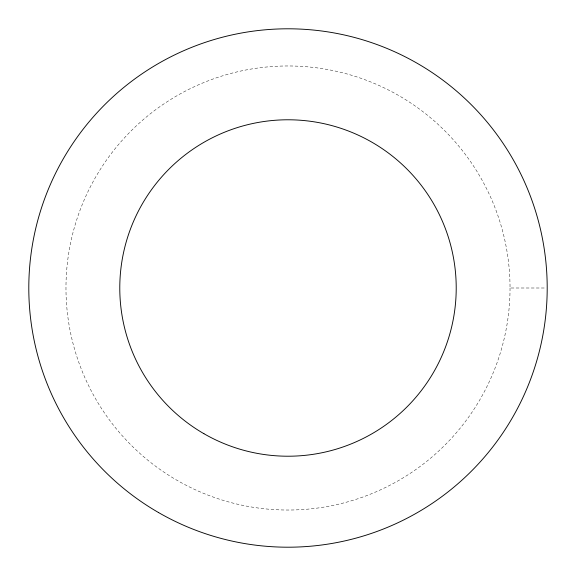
<?xml version="1.0" encoding="UTF-8"?>
<svg xmlns="http://www.w3.org/2000/svg" width="576" height="576" viewBox="0 0 576 576"><rect width="100%" height="100%" fill="white"/><g stroke="black" fill="none" stroke-linecap="round" stroke-linejoin="round"><path stroke-width="0.43" stroke-dasharray="2.88 2.16" d="M510.034 288A222.034 222.034 0 0 1 176.983 480.283A222.034 222.034 0 0 1 176.983 95.717A222.034 222.034 0 0 1 510.034 288L545.429 288"/><path stroke-width="0.86" d="M203.89 433.678A168.214 168.214 0 0 0 456.214 288A168.214 168.214 0 0 0 203.89 142.322A168.214 168.214 0 0 0 203.89 433.678M158.4 512.474A259.2 259.2 0 0 0 547.2 288A259.2 259.2 0 0 0 158.4 63.526A259.2 259.2 0 0 0 158.4 512.474"/></g></svg>
